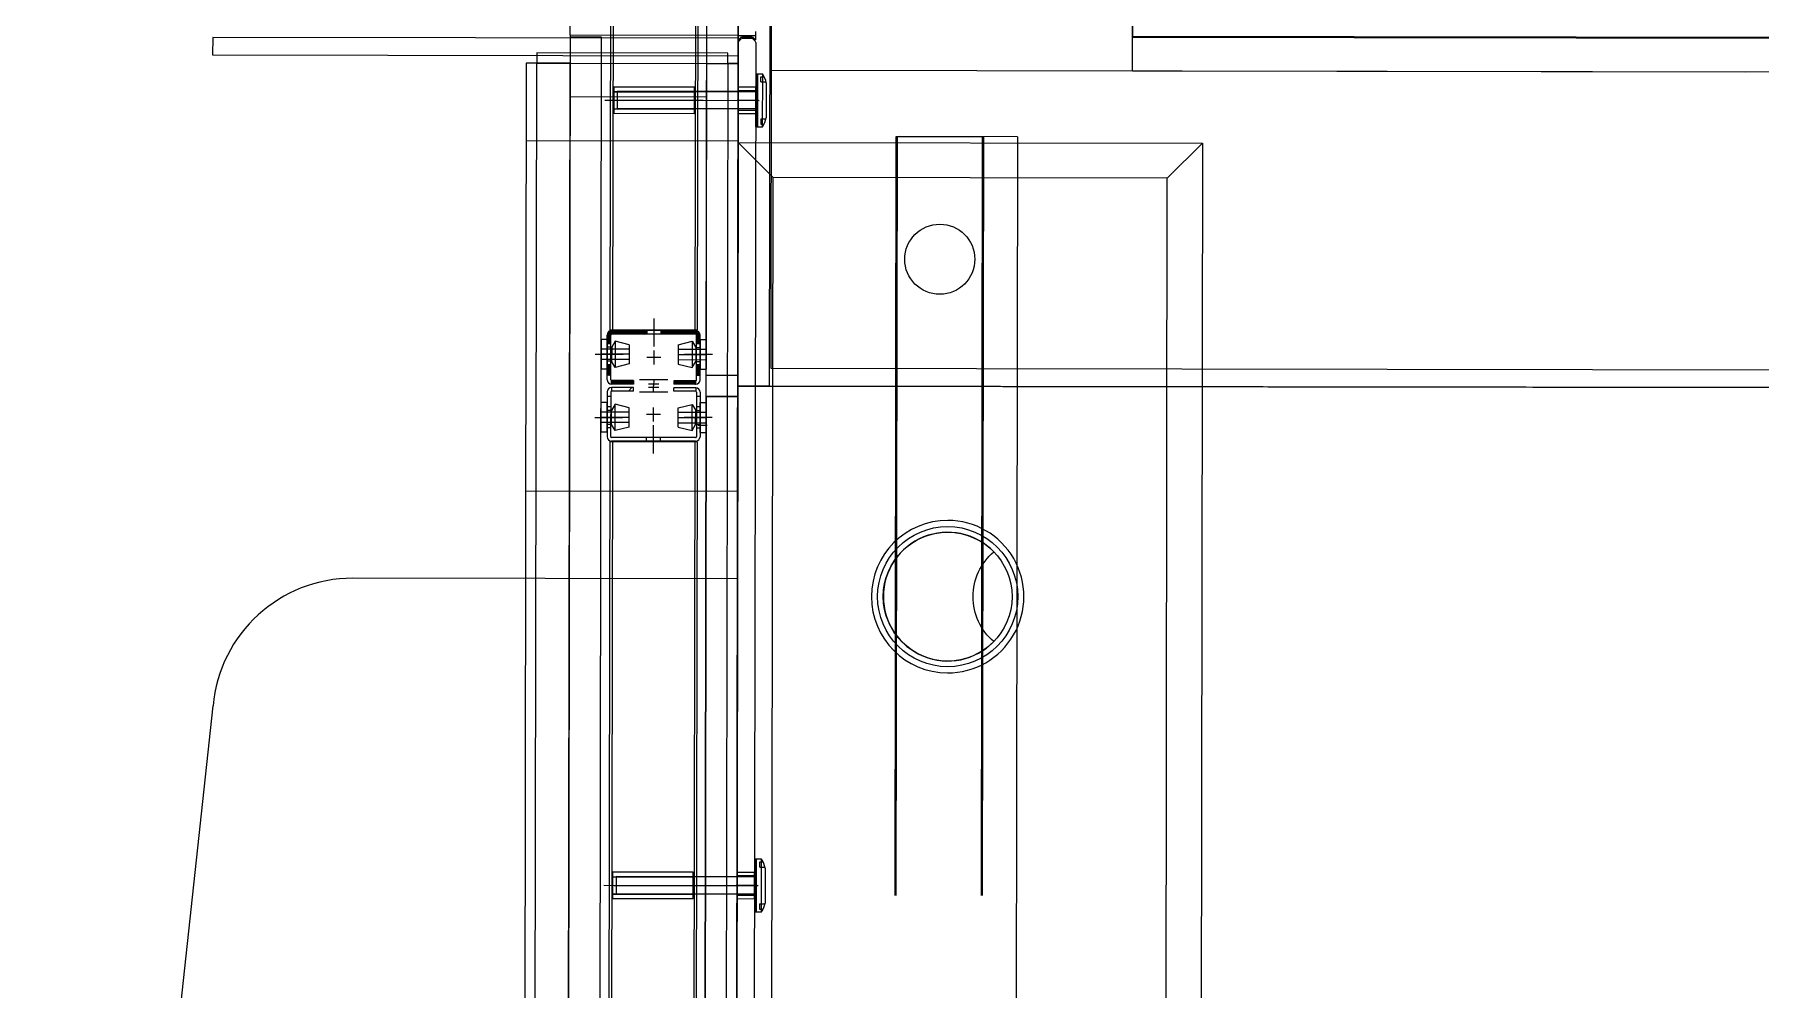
# Model space of a CAD drawing. Header units: inches. Extents: x 54 to 199, y 70 to 109.
# Drawn here: x 143.919 to 144.905, y 82.715 to 83.26 of the extents above; entities that cross this region are included whole.
import ezdxf
from ezdxf.enums import TextEntityAlignment as Align

# ---------------------------------------------------------------- set-up
doc = ezdxf.new("R2010")
doc.units = ezdxf.units.IN
doc.header["$MEASUREMENT"] = 0
for name, pattern in [('ACAD_ISO02W100', [15, 12, -3]), ('ACAD_ISO03W100', [30, 12, -18]), ('ACAD_ISO10W100', [18.5, 12, -3, 0.5, -3]), ('CENTERX2', [4, 2.5, -0.5, 0.5, -0.5]), ('DASHDOT', [1, 0.5, -0.25, 0, -0.25]), ('DASHED', [0.75, 0.5, -0.25]), ('DGN Style 2', [0.635854, 0.381513, -0.254342]), ('DGN Style 4', [470.164695, 234.8475, -117.42375, 0.469695, -117.42375]), ('HIDDEN2', [0.1875, 0.125, -0.0625]), ('HIDDENX2', [0.75, 0.5, -0.25])]:
    doc.linetypes.add(name, pattern=pattern)
for name, color, linetype in [('1501', 6, 'Continuous'), ('CENTER', 20, 'DASHDOT'), ('DIM', 152, 'Continuous'), ('hatch', 2, 'Continuous'), ('hidden', 252, 'Continuous'), ('metal', 200, 'Continuous'), ('partition', 7, 'Continuous')]:
    doc.layers.add(name, color=color, linetype=linetype)
doc.layers.add('GLASS-EEE', color=140, linetype='Continuous', lineweight=5)
doc.layers.add('ws', color=7, linetype='Continuous', lineweight=0)
doc.layers.add('GOLDCLADDING', color=7, linetype='Continuous', true_color=0xffc20a)
doc.styles.add('ROMANS', font='romans.shx')

# ---------------------------------------------------------------- blocks, each defined once
blk = doc.blocks.new('GRWRFHRH')
at = {"color": 252, "ltscale": 3}
for p, q in [((4.247, 10.59029), (4.24925, 12.10829)), ((4.34525, 12.10815), (4.343, 10.59015)), ((4.3433, 10.79015), (4.3427, 10.39015)), ((4.36197, 10.57012), (4.36203, 10.61012)), ((4.247, 10.59029), (4.24475, 9.07229)), ((4.247, 10.58929), (4.24475, 9.07329)), ((4.343, 10.59015), (4.247, 10.59029)), ((4.343, 10.59015), (4.247, 10.59029)), ((4.265, 10.58927), (4.247, 10.58929)), ((4.26275, 9.07327), (4.265, 10.58927)), ((4.34075, 9.07215), (4.343, 10.59015)), ((4.22198, 10.57433), (4.21999, 9.23633)), ((4.22198, 10.57433), (4.21999, 9.23633)), ((4.22798, 10.57432), (4.22198, 10.57433)), ((4.24698, 10.57429), (4.22198, 10.57433)), ((4.22599, 9.23632), (4.22798, 10.57432)), ((4.22799, 10.58032), (4.22798, 10.57432)), ((4.22799, 10.58032), (4.22798, 10.57432)), ((4.22798, 10.57432), (4.33698, 10.57416)), ((4.22798, 10.57432), (4.24698, 10.57429)), ((4.33699, 10.58016), (4.22799, 10.58032)), ((4.33699, 10.58016), (4.22799, 10.58032)), ((4.24499, 9.23629), (4.24698, 10.57429)), ((4.24698, 10.57429), (4.24695, 10.55529)), ((4.32299, 9.23618), (4.32498, 10.57418)), ((4.32495, 10.55518), (4.32498, 10.57418)), ((4.32498, 10.57418), (4.33698, 10.57416)), ((4.32498, 10.57418), (4.34298, 10.57415)), ((4.33698, 10.57416), (4.33499, 9.23616)), ((4.33698, 10.57416), (4.33699, 10.58016)), ((4.33698, 10.57416), (4.33699, 10.58016)), ((4.34298, 10.57415), (4.33698, 10.57416)), ((4.34099, 9.23615), (4.34298, 10.57415)), ((4.34298, 10.57415), (4.34099, 9.23615)), ((4.35297, 10.56813), (4.35292, 10.53813)), ((4.35397, 10.56813), (4.35297, 10.56813)), ((4.35392, 10.53813), (4.35397, 10.56813)), ((5.67397, 10.56817), (4.36197, 10.57012)), ((4.24695, 10.55529), (4.32495, 10.55518)), ((4.27395, 10.55825), (4.27394, 10.54825)), ((4.35395, 10.55813), (4.27395, 10.55825)), ((4.35345, 10.55313), (4.34245, 10.55315)), ((4.34296, 10.56065), (4.34294, 10.54565)), ((4.34295, 10.55865), (4.34294, 10.54765)), ((4.35295, 10.55863), (4.34295, 10.55865)), ((4.35296, 10.56063), (4.34296, 10.56065)), ((4.35445, 10.55313), (4.35245, 10.55314)), ((4.35294, 10.54563), (4.35296, 10.56063)), ((4.35294, 10.54763), (4.35295, 10.55863)), ((4.35295, 10.55863), (4.35294, 10.54763)), ((4.35395, 10.55863), (4.35295, 10.55863)), ((4.35394, 10.54763), (4.35395, 10.55863)), ((4.35394, 10.54813), (4.27394, 10.54825)), ((4.34294, 10.54765), (4.35294, 10.54763)), ((4.34294, 10.54565), (4.35294, 10.54563)), ((4.35294, 10.54763), (4.35394, 10.54763)), ((4.35292, 10.53813), (4.35392, 10.53813)), ((4.22191, 10.53033), (4.34291, 10.53015)), ((4.3232, 9.37818), (4.3247, 10.38418)), ((4.3247, 10.38418), (4.3427, 10.38415)), ((4.3427, 10.39015), (4.34078, 9.09015)), ((4.3427, 10.38415), (4.3412, 9.37816)), ((4.9427, 10.38926), (4.3427, 10.39015)), ((4.3427, 10.39015), (5.6927, 10.38815)), ((4.22162, 10.33033), (4.34262, 10.33015)), ((4.3523, 10.12014), (4.35226, 10.09014)), ((4.3533, 10.12013), (4.3523, 10.12014)), ((4.35326, 10.09013), (4.3533, 10.12013)), ((4.27329, 10.11025), (4.27327, 10.10025)), ((4.35329, 10.11013), (4.27329, 10.11025)), ((4.34229, 10.11265), (4.34227, 10.09765)), ((4.34229, 10.11065), (4.34227, 10.09965)), ((4.35229, 10.11264), (4.34229, 10.11265)), ((4.35229, 10.11064), (4.34229, 10.11065)), ((4.35227, 10.09764), (4.35229, 10.11264)), ((4.35227, 10.09964), (4.35229, 10.11064)), ((4.35229, 10.11064), (4.35227, 10.09964)), ((4.35329, 10.11063), (4.35229, 10.11064)), ((4.35327, 10.09963), (4.35329, 10.11063)), ((4.35327, 10.10013), (4.27327, 10.10025)), ((4.35278, 10.10513), (4.34178, 10.10515)), ((4.34227, 10.09965), (4.35227, 10.09964)), ((4.35378, 10.10513), (4.35178, 10.10514)), ((4.35227, 10.09964), (4.35327, 10.09963)), ((4.34227, 10.09765), (4.35227, 10.09764)), ((4.35226, 10.09014), (4.35326, 10.09013))]:
    blk.add_line(p, q, dxfattribs=at)
at = {"color": 252, "linetype": 'ACAD_ISO03W100'}
for p, q in [((4.3427, 10.39015), (4.3433, 10.79015)), ((4.3613, 10.79012), (4.3607, 10.39012)), ((4.36172, 10.40012), (4.36228, 10.78012)), ((4.34291, 10.52915), (4.34116, 9.34615)), ((4.34291, 10.52915), (4.60791, 10.52876)), ((4.36288, 10.50912), (4.34291, 10.52915)), ((4.36288, 10.50912), (4.34291, 10.52915)), ((4.60791, 10.52876), (4.58788, 10.50879)), ((4.58788, 10.50879), (4.60791, 10.52876)), ((4.60791, 10.52876), (4.60616, 9.34576)), ((4.36119, 9.36612), (4.36288, 10.50912)), ((4.58788, 10.50879), (4.36288, 10.50912)), ((4.58619, 9.36579), (4.58788, 10.50879)), ((5.67372, 10.39818), (4.36172, 10.40012)), ((4.3607, 10.39012), (4.3427, 10.39015))]:
    blk.add_line(p, q, dxfattribs=at)
at = {"color": 252, "linetype": 'DASHED'}
for p, q in [((4.56812, 10.67584), (4.56799, 10.58913)), ((4.56796, 10.56983), (4.56809, 10.6559)), ((4.56799, 10.58983), (5.66799, 10.58818)), ((4.56799, 10.58913), (5.66799, 10.58748)), ((5.66796, 10.56818), (4.56796, 10.56983)), ((4.43134, 9.34952), (4.43311, 10.53252)), ((4.43169, 9.34952), (4.43346, 10.53252)), ((4.43169, 9.34952), (4.43346, 10.53252)), ((4.43204, 9.34952), (4.43381, 10.53251)), ((4.43311, 10.53252), (4.48311, 10.53244)), ((4.50241, 10.53241), (4.43504, 10.53251)), ((4.48064, 9.34944), (4.48241, 10.53244)), ((4.48134, 9.34944), (4.48311, 10.53244)), ((4.50241, 10.53241), (4.50064, 9.34941))]:
    blk.add_line(p, q, dxfattribs=at)
at = {"color": 252}
for p, q in [((4.22198, 10.57433), (4.21999, 9.23633)), ((4.34099, 9.23615), (4.34298, 10.57415)), ((4.35397, 10.56813), (4.35392, 10.53813)), ((4.35697, 10.56813), (4.35397, 10.56813)), ((4.35692, 10.53813), (4.35697, 10.56813)), ((4.35896, 10.56313), (4.35893, 10.54313)), ((4.35395, 10.55813), (4.35394, 10.54813)), ((4.35392, 10.53813), (4.35692, 10.53813)), ((4.29878, 10.42173), (4.29078, 10.42175)), ((4.29868, 10.3587), (4.29068, 10.35871)), ((4.3533, 10.12013), (4.35326, 10.09013)), ((4.3563, 10.12013), (4.3533, 10.12013)), ((4.35626, 10.09013), (4.3563, 10.12013)), ((4.35329, 10.11013), (4.35327, 10.10013)), ((4.35829, 10.11513), (4.35826, 10.09513)), ((4.35326, 10.09013), (4.35626, 10.09013))]:
    blk.add_line(p, q, dxfattribs=at)
at = {"color": 252, "linetype": 'HIDDENX2'}
for p, q in [((4.35589, 10.56363), (4.3559, 10.56663)), ((4.35589, 10.56363), (4.35886, 10.56363)), ((4.3559, 10.56663), (4.35783, 10.56663)), ((4.35586, 10.54263), (4.35883, 10.54263)), ((4.35586, 10.54263), (4.35586, 10.53963)), ((4.35586, 10.53963), (4.35779, 10.53963)), ((4.35523, 10.11863), (4.35716, 10.11863)), ((4.35523, 10.11563), (4.35523, 10.11863)), ((4.35523, 10.11563), (4.3582, 10.11563)), ((4.3552, 10.09463), (4.35519, 10.09163)), ((4.35519, 10.09163), (4.35712, 10.09163)), ((4.3552, 10.09463), (4.35817, 10.09463))]:
    blk.add_line(p, q, dxfattribs=at)
at = {"color": 252, "linetype": 'CENTERX2', "ltscale": 3}
for p, q in [((4.26692, 10.55327), (4.32303, 10.55318)), ((4.26623, 10.10527), (4.32234, 10.10518))]:
    blk.add_line(p, q, dxfattribs=at)
at = {"color": 252, "linetype": 'HIDDEN2'}
for p, q in [((4.27198, 10.55826), (4.31798, 10.55819)), ((4.27198, 10.55811), (4.31798, 10.55804)), ((4.27197, 10.54841), (4.31797, 10.54834)), ((4.27197, 10.54826), (4.31797, 10.54819)), ((4.27129, 10.11026), (4.31729, 10.11019)), ((4.27129, 10.11011), (4.31729, 10.11004)), ((4.27128, 10.10041), (4.31728, 10.10034)), ((4.27128, 10.10026), (4.31728, 10.10019))]:
    blk.add_line(p, q, dxfattribs=at)
at = {"color": 252, "linetype": 'CENTERX2'}
for p, q in [((4.27278, 10.55325), (4.35498, 10.55313)), ((4.27211, 10.10525), (4.35432, 10.10513))]:
    blk.add_line(p, q, dxfattribs=at)
at = {"color": 252, "linetype": 'HIDDENX2', "ltscale": 3}
for p, q in [((4.35395, 10.55798), (4.27395, 10.5581)), ((4.35394, 10.54829), (4.27394, 10.54841)), ((4.35329, 10.10998), (4.27329, 10.1101)), ((4.35327, 10.10029), (4.27327, 10.10041))]:
    blk.add_line(p, q, dxfattribs=at)
at = {"color": 252, "lineweight": 0}
blk.add_line((4.32529, 10.36768), (4.32009, 10.36769), dxfattribs=at)
at = {"color": 252, "lineweight": 25}
for p, q in [((4.34254, 10.28015), (4.12299, 10.28048)), ((4.34098, 9.23015), (4.34254, 10.28015)), ((3.94131, 9.26338), (4.04319, 10.20759))]:
    blk.add_line(p, q, dxfattribs=at)
at = {"color": 252, "linetype": 'HIDDEN2'}
for points in [[(4.31796, 10.54569), (4.31799, 10.56069), (4.27199, 10.56076), (4.27196, 10.54576)], [(4.31727, 10.09769), (4.3173, 10.11269), (4.2713, 10.11276), (4.27127, 10.09776)]]:
    blk.add_lwpolyline(points, close=True, dxfattribs=at)
at = {"color": 252, "linetype": 'DASHED'}
blk.add_circle((4.458, 10.46248), 0.02, dxfattribs=at)
at = {"color": 252, "linetype": 'ACAD_ISO02W100', "ltscale": 3}
blk.add_circle((4.46253, 10.26997), 0.04, dxfattribs=at)
at = {"color": 252}
for centre, start, end in [((4.34614, 10.56092), 9.75146, 33.63428), ((4.34611, 10.54537), 326.1957, 350.07852), ((4.34547, 10.11292), 9.75146, 33.63428), ((4.34545, 10.09737), 326.1957, 350.07852)]:
    blk.add_arc(centre, 0.01301, start, end, dxfattribs=at)
at = {"color": 252, "lineweight": 25}
blk.add_arc((4.12287, 10.20048), 0.08, 89.91499, 174.89503, dxfattribs=at)
at = {"layer": '1501', "color": 252}
blk.add_lwpolyline([(4.48882, 10.24432, -0.461701), (4.48889, 10.29555, 2.461701)], format="xyb", close=True, dxfattribs=at)
at = {"layer": 'CENTER', "color": 252, "linetype": 'DASHDOT', "lineweight": 0, "ltscale": 5}
for p, q in [((4.29476, 10.42872), (4.29474, 10.41272)), ((4.26123, 10.40827), (4.27723, 10.40825)), ((4.29873, 10.40647), (4.29073, 10.40648)), ((4.29473, 10.41047), (4.29472, 10.40247)), ((4.32823, 10.40817), (4.31223, 10.4082)), ((4.30271, 10.39371), (4.28671, 10.39373)), ((4.29471, 10.39372), (4.2947, 10.39022)), ((4.3027, 10.38671), (4.2867, 10.38674)), ((4.2977, 10.38922), (4.2917, 10.38923)), ((4.29771, 10.39122), (4.29171, 10.39123)), ((4.2947, 10.38673), (4.2947, 10.39023)), ((4.29868, 10.37397), (4.29068, 10.37398)), ((4.29467, 10.36998), (4.29469, 10.37798)), ((4.26118, 10.37228), (4.27718, 10.37225)), ((4.29465, 10.35173), (4.29467, 10.36773)), ((4.32818, 10.37218), (4.31218, 10.3722))]:
    blk.add_line(p, q, dxfattribs=at)
at = {"layer": 'DIM', "color": 252}
for points in [[(4.46259, 10.31347, 1), (4.46246, 10.22647, 1)], [(4.46247, 10.23324, -1), (4.46258, 10.30671, -1)]]:
    blk.add_lwpolyline(points, format="xyb", close=True, dxfattribs=at)
at = {"layer": 'GLASS-EEE', "color": 252}
for p, q in [((4.043, 10.58909), (4.04298, 10.57909)), ((4.343, 10.58865), (4.043, 10.58909)), ((4.34075, 9.07506), (4.343, 10.58624)), ((4.34298, 10.57865), (4.343, 10.58865)), ((4.34329, 10.58694), (4.34471, 10.58835)), ((4.34541, 10.58865), (4.35058, 10.58864)), ((4.353, 10.58622), (4.35075, 9.07505)), ((4.35129, 10.58834), (4.3527, 10.58693)), ((4.04298, 10.57909), (4.34298, 10.57865))]:
    blk.add_line(p, q, dxfattribs=at)
for centre, start, end in [((4.344, 10.58623), 134.91499, 179.91499), ((4.34541, 10.58765), 89.91499, 134.91499), ((4.35058, 10.58764), 44.91499, 89.91499), ((4.352, 10.58622), 359.91499, 44.91499)]:
    blk.add_arc(centre, 0.001, start, end, dxfattribs=at)
at = {"layer": 'hatch', "color": 252, "linetype": 'Continuous', "lineweight": 0}
for p, q in [((4.26474, 10.41677), (4.26472, 10.39977)), ((4.26824, 10.41676), (4.26474, 10.41677)), ((4.26824, 10.41676), (4.26822, 10.39976)), ((4.26824, 10.41723), (4.27025, 10.41923)), ((4.26824, 10.4167), (4.27025, 10.4187)), ((4.26824, 10.41617), (4.27025, 10.41817)), ((4.26824, 10.41564), (4.27025, 10.41764)), ((4.26824, 10.41511), (4.27024, 10.41711)), ((4.26824, 10.41458), (4.27024, 10.41658)), ((4.26825, 10.41936), (4.27066, 10.42176)), ((4.26825, 10.41882), (4.27119, 10.42176)), ((4.26825, 10.41829), (4.27172, 10.42176)), ((4.26825, 10.41776), (4.27225, 10.42175)), ((4.26836, 10.42), (4.27002, 10.42165)), ((4.26845, 10.41426), (4.27024, 10.41605)), ((4.26898, 10.41426), (4.27024, 10.41552)), ((4.26951, 10.41426), (4.27024, 10.41499)), ((4.27004, 10.41426), (4.27024, 10.41446)), ((4.27274, 10.41575), (4.27074, 10.41226)), ((4.27078, 10.41976), (4.27278, 10.42175)), ((4.27131, 10.41976), (4.27331, 10.42175)), ((4.27184, 10.41976), (4.27384, 10.42175)), ((4.27237, 10.41975), (4.27437, 10.42175)), ((4.27274, 10.41575), (4.27272, 10.40075)), ((4.28074, 10.41374), (4.27274, 10.41575)), ((4.2729, 10.41975), (4.2749, 10.42175)), ((4.27343, 10.41975), (4.27543, 10.42175)), ((4.27396, 10.41975), (4.27596, 10.42175)), ((4.27449, 10.41975), (4.27649, 10.42175)), ((4.27502, 10.41975), (4.27702, 10.42175)), ((4.27555, 10.41975), (4.27755, 10.42175)), ((4.27608, 10.41975), (4.27808, 10.42175)), ((4.27661, 10.41975), (4.27861, 10.42175)), ((4.27714, 10.41975), (4.27914, 10.42174)), ((4.27767, 10.41975), (4.27967, 10.42174)), ((4.2782, 10.41975), (4.2802, 10.42174)), ((4.27873, 10.41974), (4.28073, 10.42174)), ((4.27926, 10.41974), (4.28126, 10.42174)), ((4.27979, 10.41974), (4.28179, 10.42174)), ((4.28032, 10.41974), (4.28232, 10.42174)), ((4.28074, 10.41374), (4.28072, 10.40274)), ((4.28085, 10.41974), (4.28285, 10.42174)), ((4.28138, 10.41974), (4.28339, 10.42174)), ((4.28191, 10.41974), (4.28392, 10.42174)), ((4.28244, 10.41974), (4.28445, 10.42174)), ((4.28297, 10.41974), (4.28498, 10.42174)), ((4.2835, 10.41974), (4.28551, 10.42173)), ((4.28403, 10.41974), (4.28604, 10.42173)), ((4.28456, 10.41974), (4.28657, 10.42173)), ((4.28509, 10.41974), (4.2871, 10.42173)), ((4.28562, 10.41973), (4.28763, 10.42173)), ((4.28616, 10.41973), (4.28816, 10.42173)), ((4.28669, 10.41973), (4.28869, 10.42173)), ((4.28722, 10.41973), (4.28922, 10.42173)), ((4.28775, 10.41973), (4.28975, 10.42173)), ((4.28828, 10.41973), (4.29028, 10.42173)), ((4.28881, 10.41973), (4.29075, 10.42167)), ((4.28934, 10.41973), (4.29075, 10.42114)), ((4.28987, 10.41973), (4.29075, 10.42061)), ((4.2904, 10.41973), (4.29075, 10.42008)), ((4.29875, 10.4217), (4.29876, 10.42172)), ((4.29875, 10.42117), (4.29929, 10.42171)), ((4.29875, 10.42064), (4.29983, 10.42171)), ((4.29875, 10.42011), (4.30036, 10.42171)), ((4.29888, 10.41971), (4.30089, 10.42171)), ((4.29941, 10.41971), (4.30142, 10.42171)), ((4.29994, 10.41971), (4.30195, 10.42171)), ((4.30047, 10.41971), (4.30248, 10.42171)), ((4.301, 10.41971), (4.30301, 10.42171)), ((4.30153, 10.41971), (4.30354, 10.42171)), ((4.30206, 10.41971), (4.30407, 10.42171)), ((4.3026, 10.41971), (4.3046, 10.42171)), ((4.30313, 10.41971), (4.30513, 10.42171)), ((4.30366, 10.41971), (4.30566, 10.4217)), ((4.30419, 10.41971), (4.30619, 10.4217)), ((4.30472, 10.41971), (4.30672, 10.4217)), ((4.30525, 10.41971), (4.30725, 10.4217)), ((4.30578, 10.4197), (4.30778, 10.4217)), ((4.30631, 10.4197), (4.30831, 10.4217)), ((4.30684, 10.4197), (4.30884, 10.4217)), ((4.30737, 10.4197), (4.30937, 10.4217)), ((4.3079, 10.4197), (4.3099, 10.4217)), ((4.30843, 10.4197), (4.31043, 10.4217)), ((4.30874, 10.4137), (4.30872, 10.4027)), ((4.30874, 10.4137), (4.31674, 10.41569)), ((4.30896, 10.4197), (4.31096, 10.4217)), ((4.30949, 10.4197), (4.31149, 10.4217)), ((4.31002, 10.4197), (4.31202, 10.4217)), ((4.31055, 10.4197), (4.31255, 10.42169)), ((4.31108, 10.4197), (4.31308, 10.42169)), ((4.31161, 10.4197), (4.31361, 10.42169)), ((4.31214, 10.4197), (4.31414, 10.42169)), ((4.31267, 10.41969), (4.31467, 10.42169)), ((4.3132, 10.41969), (4.3152, 10.42169)), ((4.31373, 10.41969), (4.31574, 10.42169)), ((4.31426, 10.41969), (4.31627, 10.42169)), ((4.31479, 10.41969), (4.3168, 10.42169)), ((4.31532, 10.41969), (4.31733, 10.42169)), ((4.31585, 10.41969), (4.31786, 10.42169)), ((4.31638, 10.41969), (4.31839, 10.42169)), ((4.31674, 10.41569), (4.31672, 10.40069)), ((4.31674, 10.41569), (4.31874, 10.41219)), ((4.31691, 10.41969), (4.31891, 10.42168)), ((4.31744, 10.41969), (4.31937, 10.42161)), ((4.31797, 10.41969), (4.31976, 10.42147)), ((4.31851, 10.41969), (4.32011, 10.42128)), ((4.31898, 10.41963), (4.32041, 10.42105)), ((4.31922, 10.41934), (4.32067, 10.42078)), ((4.31924, 10.41725), (4.32125, 10.41924)), ((4.31924, 10.41672), (4.32125, 10.41871)), ((4.31924, 10.41619), (4.32125, 10.41818)), ((4.31924, 10.41566), (4.32125, 10.41765)), ((4.31924, 10.41512), (4.32124, 10.41712)), ((4.31924, 10.41459), (4.32124, 10.41659)), ((4.31925, 10.41884), (4.32089, 10.42047)), ((4.31925, 10.41831), (4.32107, 10.42012)), ((4.31925, 10.41778), (4.32119, 10.41972)), ((4.31936, 10.41418), (4.32124, 10.41606)), ((4.31989, 10.41418), (4.32124, 10.41553)), ((4.32042, 10.41418), (4.32124, 10.415)), ((4.32095, 10.41418), (4.32124, 10.41447)), ((4.32124, 10.41668), (4.32122, 10.39968)), ((4.32124, 10.41668), (4.32474, 10.41668)), ((4.32474, 10.41668), (4.32472, 10.39968)), ((4.27073, 10.40426), (4.26823, 10.40426)), ((4.27074, 10.41226), (4.26824, 10.41226)), ((4.27074, 10.41226), (4.27073, 10.40426)), ((4.27272, 10.40075), (4.27073, 10.40426)), ((4.31672, 10.40069), (4.31873, 10.40419)), ((4.31874, 10.41219), (4.31873, 10.40419)), ((4.31873, 10.40419), (4.32123, 10.40418)), ((4.31874, 10.41219), (4.32124, 10.41218)), ((4.26822, 10.39976), (4.26472, 10.39977)), ((4.26821, 10.39708), (4.27022, 10.39908)), ((4.26821, 10.39655), (4.27022, 10.39855)), ((4.26822, 10.40185), (4.26863, 10.40226)), ((4.26822, 10.40132), (4.26916, 10.40226)), ((4.26822, 10.40079), (4.26969, 10.40226)), ((4.26822, 10.40026), (4.27022, 10.40226)), ((4.26822, 10.39973), (4.27022, 10.40173)), ((4.26822, 10.3992), (4.27022, 10.4012)), ((4.26822, 10.39867), (4.27022, 10.40067)), ((4.26822, 10.39814), (4.27022, 10.40014)), ((4.26822, 10.39761), (4.27022, 10.39961)), ((4.26845, 10.39626), (4.27022, 10.39802)), ((4.26898, 10.39626), (4.27022, 10.39749)), ((4.26951, 10.39626), (4.27021, 10.39696)), ((4.27004, 10.39626), (4.27021, 10.39643)), ((4.28072, 10.40274), (4.27272, 10.40075)), ((4.30872, 10.4027), (4.31672, 10.40069)), ((4.31921, 10.39709), (4.32122, 10.39909)), ((4.31921, 10.39656), (4.32122, 10.39856)), ((4.31922, 10.40187), (4.31954, 10.40218)), ((4.31922, 10.40134), (4.32007, 10.40218)), ((4.31922, 10.40081), (4.3206, 10.40218)), ((4.31922, 10.40028), (4.32113, 10.40218)), ((4.31922, 10.39975), (4.32122, 10.40174)), ((4.31922, 10.39921), (4.32122, 10.40121)), ((4.31922, 10.39868), (4.32122, 10.40068)), ((4.31922, 10.39815), (4.32122, 10.40015)), ((4.31922, 10.39762), (4.32122, 10.39962)), ((4.31937, 10.39618), (4.32122, 10.39803)), ((4.3199, 10.39618), (4.32122, 10.3975)), ((4.32043, 10.39618), (4.32121, 10.39697)), ((4.32096, 10.39618), (4.32121, 10.39644)), ((4.32122, 10.39968), (4.32472, 10.39968)), ((4.27071, 10.39321), (4.27075, 10.39326)), ((4.27071, 10.39268), (4.27128, 10.39326)), ((4.27071, 10.39215), (4.27181, 10.39326)), ((4.27071, 10.39162), (4.27234, 10.39325)), ((4.27087, 10.39126), (4.27287, 10.39325)), ((4.2714, 10.39126), (4.2734, 10.39325)), ((4.27193, 10.39125), (4.27393, 10.39325)), ((4.27246, 10.39125), (4.27447, 10.39325)), ((4.27299, 10.39125), (4.275, 10.39325)), ((4.27352, 10.39125), (4.27553, 10.39325)), ((4.27405, 10.39125), (4.27606, 10.39325)), ((4.27458, 10.39125), (4.27659, 10.39325)), ((4.27511, 10.39125), (4.27712, 10.39325)), ((4.27564, 10.39125), (4.27765, 10.39325)), ((4.27617, 10.39125), (4.27818, 10.39325)), ((4.2767, 10.39125), (4.27871, 10.39324)), ((4.27724, 10.39125), (4.27924, 10.39324)), ((4.27777, 10.39125), (4.27977, 10.39324)), ((4.2783, 10.39125), (4.2803, 10.39324)), ((4.27883, 10.39124), (4.28083, 10.39324)), ((4.27936, 10.39124), (4.28136, 10.39324)), ((4.27989, 10.39124), (4.28189, 10.39324)), ((4.28025, 10.38725), (4.28225, 10.38924)), ((4.28042, 10.39124), (4.28242, 10.39324)), ((4.28095, 10.39124), (4.28295, 10.39324)), ((4.28148, 10.39124), (4.28321, 10.39297)), ((4.28201, 10.39124), (4.28321, 10.39244)), ((4.28254, 10.39124), (4.28321, 10.39191)), ((4.28307, 10.39124), (4.28321, 10.39138)), ((4.30621, 10.39313), (4.30628, 10.3932)), ((4.30621, 10.3926), (4.30682, 10.3932)), ((4.30621, 10.39207), (4.30735, 10.3932)), ((4.30621, 10.39154), (4.30788, 10.3932)), ((4.3064, 10.3912), (4.30841, 10.3932)), ((4.30693, 10.3912), (4.30894, 10.3932)), ((4.30746, 10.3912), (4.30947, 10.3932)), ((4.30799, 10.3912), (4.31, 10.3932)), ((4.30852, 10.3912), (4.31053, 10.3932)), ((4.30905, 10.3912), (4.31106, 10.3932)), ((4.30959, 10.3912), (4.31159, 10.3932)), ((4.31012, 10.3912), (4.31212, 10.3932)), ((4.31065, 10.3912), (4.31265, 10.39319)), ((4.31118, 10.3912), (4.31318, 10.39319)), ((4.31171, 10.3912), (4.31371, 10.39319)), ((4.31224, 10.3912), (4.31424, 10.39319)), ((4.31277, 10.39119), (4.31477, 10.39319)), ((4.3133, 10.39119), (4.3153, 10.39319)), ((4.31383, 10.39119), (4.31583, 10.39319)), ((4.31436, 10.39119), (4.31636, 10.39319)), ((4.31489, 10.39119), (4.31689, 10.39319)), ((4.31542, 10.39119), (4.31742, 10.39319)), ((4.31595, 10.39119), (4.31795, 10.39319)), ((4.31648, 10.39119), (4.31848, 10.39319)), ((4.31701, 10.39119), (4.31871, 10.39288)), ((4.31754, 10.39119), (4.31871, 10.39235)), ((4.31807, 10.39119), (4.31871, 10.39182)), ((4.3186, 10.39119), (4.31871, 10.39129)), ((4.26467, 10.36377), (4.26469, 10.38077)), ((4.26819, 10.38077), (4.26469, 10.38077)), ((4.26817, 10.36377), (4.26819, 10.38077)), ((4.27068, 10.37626), (4.26818, 10.37627)), ((4.27067, 10.36826), (4.27068, 10.37626)), ((4.27269, 10.37976), (4.27068, 10.37626)), ((4.27267, 10.36476), (4.27269, 10.37976)), ((4.28069, 10.37775), (4.27269, 10.37976)), ((4.28067, 10.36675), (4.28069, 10.37775)), ((4.30867, 10.36671), (4.30869, 10.37771)), ((4.30869, 10.37771), (4.31669, 10.37969)), ((4.31667, 10.36469), (4.31669, 10.37969)), ((4.31669, 10.37969), (4.31868, 10.37619)), ((4.31867, 10.36819), (4.31868, 10.37619)), ((4.31868, 10.37619), (4.32118, 10.37619)), ((4.32117, 10.36369), (4.32119, 10.38069)), ((4.32119, 10.38069), (4.32469, 10.38068)), ((4.32467, 10.36368), (4.32469, 10.38068)), ((4.26817, 10.36377), (4.26467, 10.36377)), ((4.27067, 10.36826), (4.26817, 10.36827)), ((4.27267, 10.36476), (4.27067, 10.36826)), ((4.28067, 10.36675), (4.27267, 10.36476)), ((4.30867, 10.36671), (4.31667, 10.36469)), ((4.31667, 10.36469), (4.31867, 10.36819)), ((4.31867, 10.36819), (4.32117, 10.36819)), ((4.32117, 10.36369), (4.32467, 10.36368))]:
    blk.add_line(p, q, dxfattribs=at)
at = {"layer": 'hatch', "color": 252, "linetype": 'DGN Style 4', "lineweight": 0}
for p, q in [((4.28073, 10.40824), (4.26473, 10.40827)), ((4.30873, 10.4082), (4.32473, 10.40818)), ((4.28068, 10.37225), (4.26468, 10.37227)), ((4.30868, 10.37221), (4.32468, 10.37218))]:
    blk.add_line(p, q, dxfattribs=at)
at = {"layer": 'hatch', "color": 252, "linetype": 'DGN Style 2', "lineweight": 0}
for p, q in [((4.28073, 10.40524), (4.26473, 10.40527)), ((4.28074, 10.41124), (4.26474, 10.41127)), ((4.30873, 10.4052), (4.32473, 10.40518)), ((4.30874, 10.4112), (4.32474, 10.41118)), ((4.28068, 10.37525), (4.26468, 10.37527)), ((4.30868, 10.37521), (4.32468, 10.37518)), ((4.28067, 10.36925), (4.26467, 10.36927)), ((4.30867, 10.36921), (4.32467, 10.36918))]:
    blk.add_line(p, q, dxfattribs=at)
at = {"layer": 'hidden', "color": 252, "linetype": 'HIDDENX2', "ltscale": 50}
for p, q in [((4.32471, 10.39618), (4.32529, 10.78418)), ((4.34329, 10.78415), (4.34271, 10.39615)), ((4.34271, 10.39615), (4.32471, 10.39618)), ((4.3247, 10.38418), (4.32276, 9.07818)), ((4.3427, 10.38415), (4.3247, 10.38418)), ((4.34076, 9.07816), (4.3427, 10.38415))]:
    blk.add_line(p, q, dxfattribs=at)
at = {"layer": 'metal', "color": 252, "linetype": 'Continuous', "lineweight": 0}
for p, q in [((4.26821, 10.39376), (4.26825, 10.41926)), ((4.27024, 10.41426), (4.26824, 10.41426)), ((4.27021, 10.39376), (4.27025, 10.41926)), ((4.31875, 10.42169), (4.27075, 10.42176)), ((4.31875, 10.41969), (4.27075, 10.41976)), ((4.29075, 10.42173), (4.29075, 10.41973)), ((4.29875, 10.42172), (4.29875, 10.41972)), ((4.31921, 10.39368), (4.31925, 10.41918)), ((4.32124, 10.41418), (4.31924, 10.41418)), ((4.32121, 10.39368), (4.32125, 10.41918)), ((4.27021, 10.39626), (4.26821, 10.39626)), ((4.27022, 10.40226), (4.26822, 10.40226)), ((4.32121, 10.39618), (4.31921, 10.39618)), ((4.32122, 10.40218), (4.31922, 10.40218)), ((4.2682, 10.38677), (4.26816, 10.36127)), ((4.2702, 10.38426), (4.2682, 10.38427)), ((4.2702, 10.38676), (4.27016, 10.36126)), ((4.2832, 10.38924), (4.2707, 10.38926)), ((4.2707, 10.38926), (4.2707, 10.38726)), ((4.2832, 10.38724), (4.2707, 10.38726)), ((4.28321, 10.39324), (4.27071, 10.39326)), ((4.27071, 10.39126), (4.27071, 10.39326)), ((4.28321, 10.39124), (4.27071, 10.39126)), ((4.2832, 10.38724), (4.2832, 10.38924)), ((4.28321, 10.39324), (4.28321, 10.39124)), ((4.3187, 10.38919), (4.3062, 10.38921)), ((4.3062, 10.38721), (4.3062, 10.38921)), ((4.3187, 10.38719), (4.3062, 10.38721)), ((4.31871, 10.39319), (4.30621, 10.3932)), ((4.30621, 10.3932), (4.30621, 10.3912)), ((4.31871, 10.39119), (4.30621, 10.3912)), ((4.3187, 10.38919), (4.3187, 10.38719)), ((4.31871, 10.39119), (4.31871, 10.39319)), ((4.3192, 10.38669), (4.31916, 10.36119)), ((4.3212, 10.38419), (4.3192, 10.38419)), ((4.3212, 10.38669), (4.32116, 10.36119)), ((4.27019, 10.37826), (4.26819, 10.37827)), ((4.32119, 10.37819), (4.31919, 10.37819)), ((4.27017, 10.36626), (4.26817, 10.36627)), ((4.32117, 10.36619), (4.31917, 10.36619)), ((4.31866, 10.36069), (4.27066, 10.36076)), ((4.31866, 10.35869), (4.27066, 10.35876)), ((4.29066, 10.35873), (4.29066, 10.36073)), ((4.29866, 10.35872), (4.29866, 10.36072))]:
    blk.add_line(p, q, dxfattribs=at)
for centre, radius, start, end in [((4.27075, 10.41926), 0.0025, 89.91499, 179.91499), ((4.27075, 10.41926), 0.0005, 89.91499, 179.91499), ((4.31875, 10.41919), 0.0025, 359.91499, 89.91499), ((4.31875, 10.41919), 0.0005, 359.91499, 89.91499), ((4.27071, 10.39376), 0.0025, 179.91499, 269.91499), ((4.27071, 10.39376), 0.0005, 179.91499, 269.91499), ((4.31871, 10.39369), 0.0005, 269.91499, 359.91499), ((4.31871, 10.39369), 0.0025, 269.91499, 359.91499), ((4.2707, 10.38676), 0.0025, 89.91499, 179.91499), ((4.2707, 10.38676), 0.0005, 89.91499, 179.91499), ((4.3187, 10.38669), 0.0025, 359.91499, 89.91499), ((4.3187, 10.38669), 0.0005, 359.91499, 89.91499), ((4.27066, 10.36126), 0.0025, 179.91499, 269.91499), ((4.27066, 10.36126), 0.0005, 179.91499, 269.91499), ((4.31866, 10.36119), 0.0005, 269.91499, 359.91499), ((4.31866, 10.36119), 0.0025, 269.91499, 359.91499)]:
    blk.add_arc(centre, radius, start, end, dxfattribs=at)
at = {"layer": 'partition', "color": 252}
for p, q in [((4.343, 10.59241), (4.343, 10.58789)), ((4.353, 10.58788), (4.353, 10.59239)), ((4.34317, 10.58782), (4.34444, 10.58909)), ((4.34458, 10.58915), (4.35142, 10.58914)), ((4.34525, 10.58915), (4.34525, 10.58865)), ((4.35075, 10.58914), (4.34525, 10.58915)), ((4.34525, 10.58865), (4.35075, 10.58864)), ((4.35075, 10.58864), (4.35075, 10.58914)), ((4.35156, 10.58908), (4.35283, 10.58781))]:
    blk.add_line(p, q, dxfattribs=at)
at = {"layer": 'partition', "color": 252, "linetype": 'ACAD_ISO10W100', "ltscale": 0.2}
blk.add_line((4.343, 10.59015), (4.353, 10.59013), dxfattribs=at)
at = {"layer": 'partition', "color": 252}
for centre, radius, start, end in [((4.3431, 10.58789), 0.0001, 179.91499, 314.91499), ((4.34458, 10.58895), 0.0002, 89.91499, 134.91499), ((4.35142, 10.58894), 0.0002, 44.91499, 89.91499), ((4.3529, 10.58788), 0.0001, 224.91499, 359.91499)]:
    blk.add_arc(centre, radius, start, end, dxfattribs=at)
at = {"layer": 'ws', "color": 252, "lineweight": -3}
for p, q in [((4.27028, 10.75825), (4.26978, 10.42226)), ((4.27178, 10.75825), (4.27128, 10.42226)), ((4.31878, 10.75818), (4.31828, 10.42219)), ((4.31978, 10.42218), (4.32028, 10.75818)), ((4.26978, 10.42226), (4.31978, 10.42218)), ((4.26966, 10.35826), (4.26825, 9.40476)), ((4.31966, 10.35819), (4.26966, 10.35826)), ((4.27116, 10.35826), (4.26975, 9.40476)), ((4.31816, 10.35819), (4.31675, 9.40469)), ((4.31825, 9.40469), (4.31966, 10.35819))]:
    blk.add_line(p, q, dxfattribs=at)
at = {"color": 252, "style": 'ROMANS'}
for p in [(-5.11757, 7.45916, 0), (3.16531, 4.70638, 0), (-5.11757, 4.62872, 0)]:
    blk.add_attdef('ELEV', text='', height=0.10354, dxfattribs=at).set_placement(p, align=Align.BOTTOM_LEFT)
for p in [(-5.11757, 7.39034, 0), (3.16531, 4.63756, 0), (-5.11757, 4.5599, 0)]:
    blk.add_attdef('LEVEL', text='', height=0.10354, dxfattribs=at).set_placement(p, align=Align.TOP_LEFT)

msp = doc.modelspace()

# ---------------------------------------------------------------- block references
at = {"layer": 'GOLDCLADDING'}
msp.add_blockref('GRWRFHRH', (139.97813, 72.66933, 0), dxfattribs=at)

doc.saveas('drawing.dxf')
